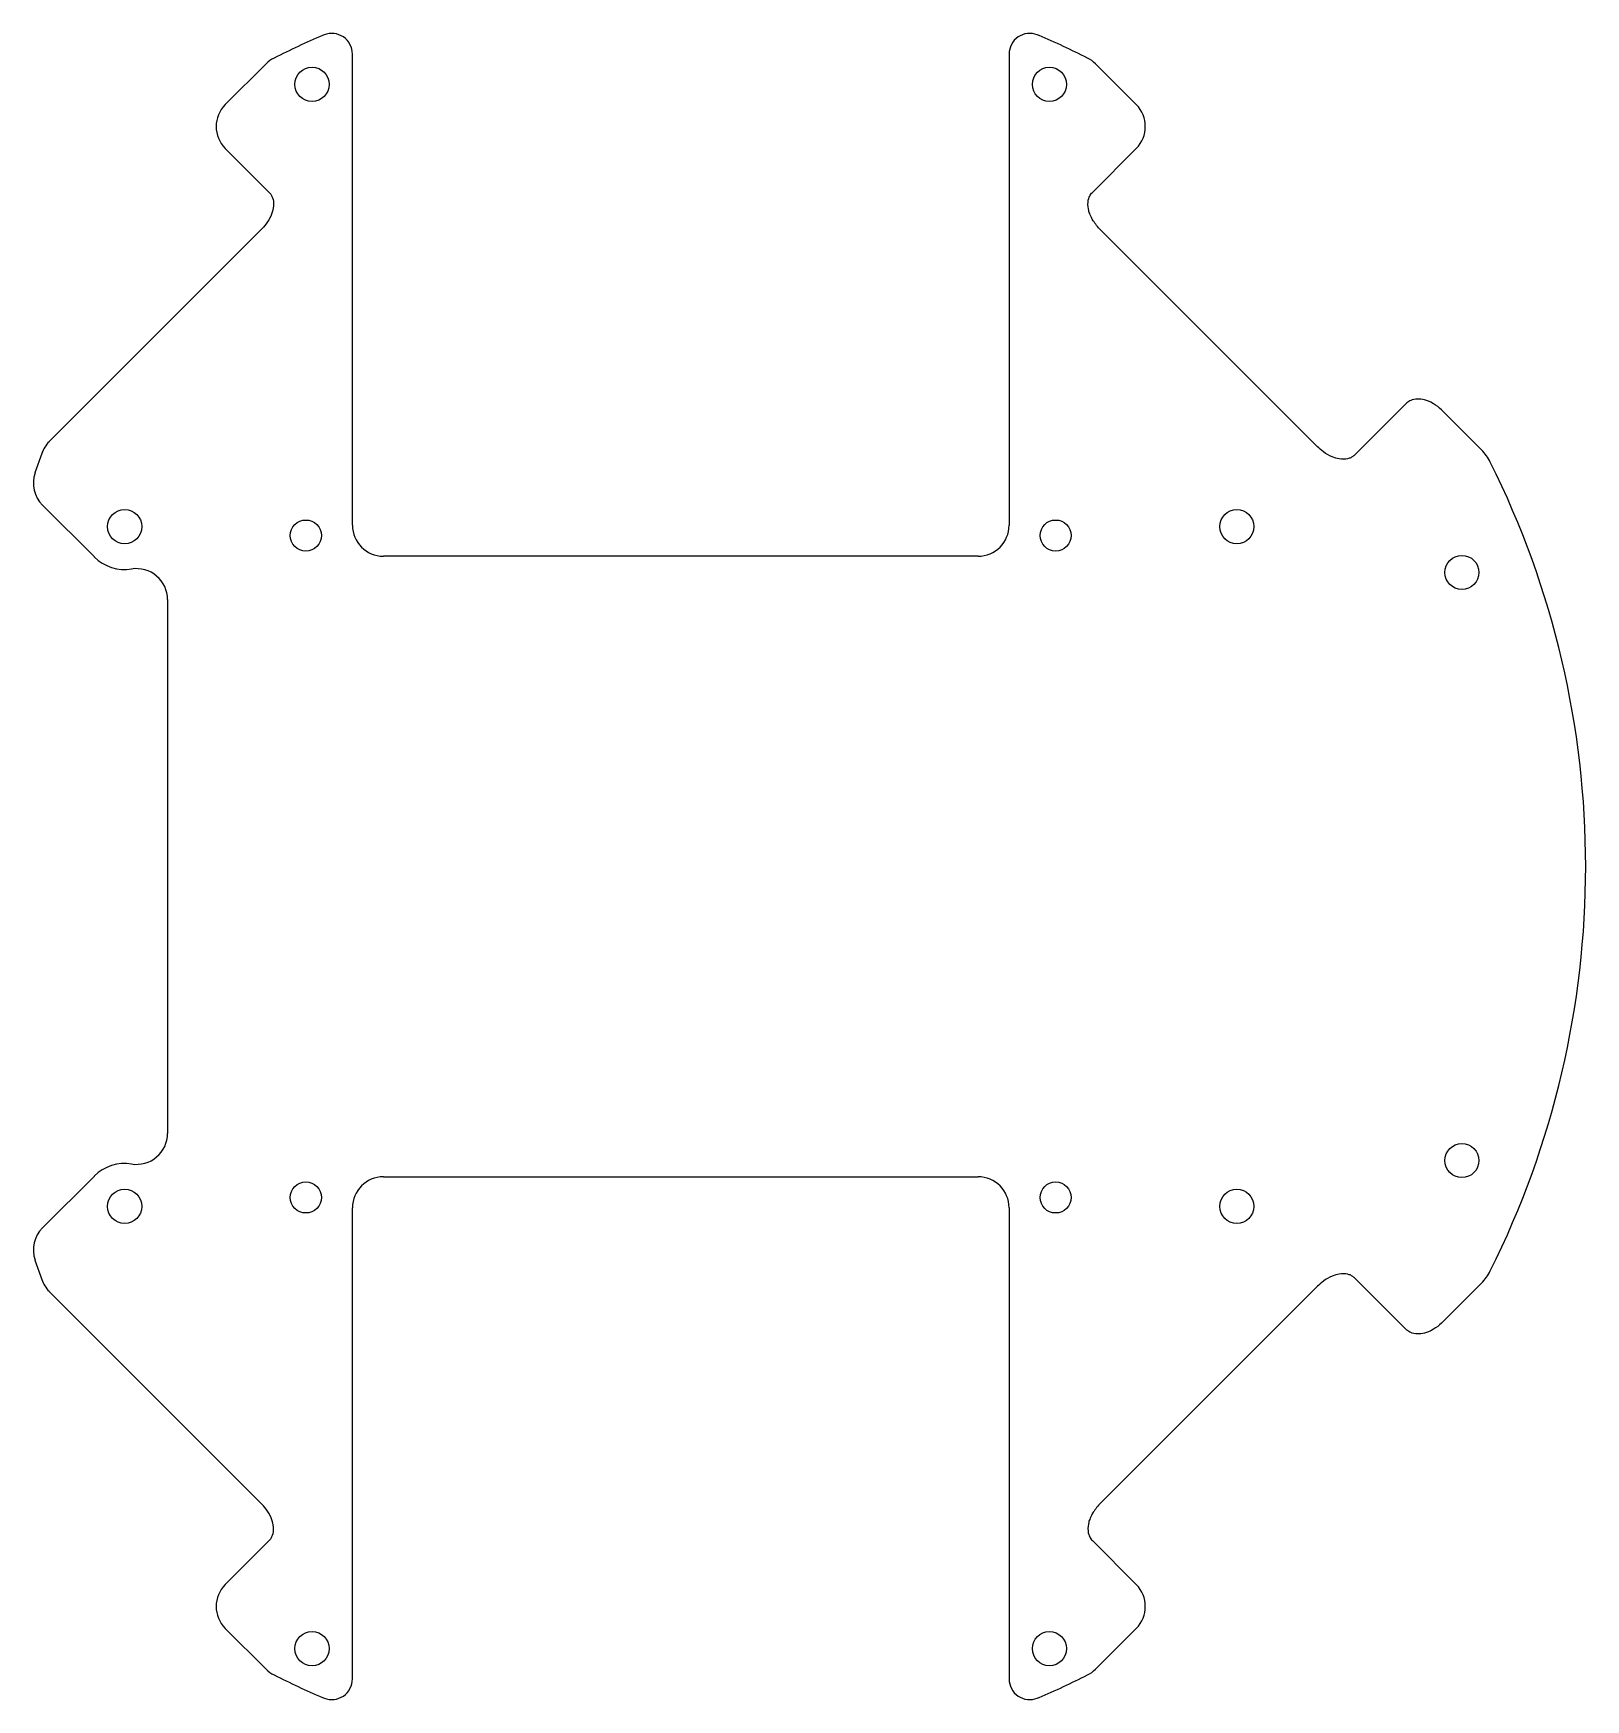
# Model space of a CAD drawing. Header units: millimetres. Extents: x -63 to 88, y -81 to 81.
import ezdxf

# ---------------------------------------------------------------- set-up
doc = ezdxf.new("R2010")
doc.units = ezdxf.units.MM
doc.layers.get('0').update_dxf_attribs({"linetype": 'CONTINUOUS'})

msp = doc.modelspace()

# ---------------------------------------------------------------- linework, layer by layer
for p, q in [((-40.1, 77.61), (-44.04, 73.66)), ((-31.75, 33), (-31.75, 78.55)), ((31.75, 78.55), (31.75, 33)), ((44.04, 73.66), (40.1, 77.61)), ((-44.04, 69.42), (-39.8, 65.18)), ((39.8, 65.18), (44.04, 69.42)), ((-40.59, 61.56), (-61.07, 41.08)), ((61.56, 40.59), (40.59, 61.56)), ((70.13, 44.75), (65.18, 39.8)), ((77.43, 40.27), (73.55, 44.16)), ((-61.79, 39.93), (-62.44, 38.05)), ((-61.72, 34.95), (-56.7, 29.93)), ((28.75, 30), (-28.75, 30)), ((-49.62, 25.8), (-49.62, -25.8)), ((-56.7, -29.93), (-61.72, -34.95)), ((-28.75, -30), (28.75, -30)), ((-31.75, -78.55), (-31.75, -33)), ((31.75, -33), (31.75, -78.55)), ((-62.44, -38.05), (-61.79, -39.93)), ((65.18, -39.8), (70.13, -44.75)), ((73.55, -44.16), (77.43, -40.27)), ((-61.07, -41.08), (-40.59, -61.56)), ((40.59, -61.56), (61.56, -40.59)), ((-39.8, -65.18), (-44.04, -69.42)), ((44.04, -69.42), (39.8, -65.18)), ((-44.04, -73.66), (-40.1, -77.61)), ((40.1, -77.61), (44.04, -73.66))]:
    msp.add_line(p, q)
for centre, radius in [((-35.65, 75.62), 1.65), ((35.65, 75.62), 1.65), ((-53.77, 32.86), 1.65), ((53.77, 32.86), 1.65), ((-36.25, 32), 1.5), ((36.25, 32), 1.5), ((75.53, 28.43), 1.65), ((75.53, -28.43), 1.65), ((-36.25, -32), 1.5), ((36.25, -32), 1.5), ((-53.77, -32.86), 1.65), ((53.77, -32.86), 1.65), ((-35.65, -75.62), 1.65), ((35.65, -75.62), 1.65)]:
    msp.add_circle(centre, radius)
for centre, radius, start, end in [((33.75, 78.55), 2, 68.7834, 180), ((0, 0), 87.5, 113.3241, 116.7079), ((-32.66, 75.76), 5, 111.2166, 113.3241), ((-33.75, 78.55), 2, 0, 111.2166), ((32.66, 75.76), 5, 66.6759, 68.7834), ((0, 0), 87.5, 63.2921, 66.6759), ((-37.98, 75.48), 3, 116.7079, 135), ((37.98, 75.48), 3, 45, 63.2921), ((-41.92, 71.54), 3, 135, 225), ((41.92, 71.54), 3, -45, 45), ((-58.95, 38.95), 3, 135, 161.0104), ((74.25, 37.09), 4.5, 26.5419, 45), ((0, 0), 87.5, -26.5419, 26.5419), ((-59.6, 37.07), 3, 161.0104, 225), ((-28.75, 33), 3, 180, 270), ((28.75, 33), 3, 270, 360), ((-53.77, 32.86), 4.15, 225, 279.2556), ((-52.62, 25.8), 3, 0, 99.2556), ((-52.62, -25.8), 3, -99.2556, 0), ((-53.77, -32.86), 4.15, 80.7444, 135), ((-28.75, -33), 3, 90, 180), ((28.75, -33), 3, 0, 90), ((-59.6, -37.07), 3, 135, 198.9896), ((-58.95, -38.95), 3, 198.9896, 225), ((74.25, -37.09), 4.5, 315, 333.4581), ((-41.92, -71.54), 3, 135, 225), ((41.92, -71.54), 3, -45, 45), ((-37.98, -75.48), 3, 225, 243.2921), ((0, 0), 87.5, 243.2921, 246.6759), ((-33.75, -78.55), 2, -111.2166, 0), ((33.75, -78.55), 2, 180, 291.2166), ((0, 0), 87.5, 293.3241, 296.7079), ((37.98, -75.48), 3, 296.7079, 315), ((-32.66, -75.76), 5, 246.6759, 248.7834), ((32.66, -75.76), 5, 291.2166, 293.3241)]:
    msp.add_arc(centre, radius, start, end)
for points, knots in [([(-39.8, 65.18), (-39.73, 65.1), (-39.66, 65.02), (-39.55, 64.84), (-39.5, 64.74), (-39.39, 64.43), (-39.37, 64.21), (-39.37, 63.91), (-39.38, 63.52), (-39.86, 62.35), (-40.28, 61.87), (-40.59, 61.56)], [-0.6723621, -0.6723621, -0.6723621, -0.6723621, -0.5682568, -0.5682568, -0.4628794, -0.4628794, -0.2417963, -0.2417963, -0.1302032, -0.1302032, 0, 0, 0, 0]), ([(40.59, 61.56), (40.33, 61.82), (40.08, 62.13), (39.62, 62.86), (39.51, 63.19), (39.4, 63.61), (39.35, 63.89), (39.41, 64.51), (39.48, 64.69), (39.61, 64.95), (39.7, 65.08), (39.8, 65.18)], [-0.2657588, -0.2657588, -0.2657588, -0.2657588, -0.2119481, -0.2119481, -0.1360752, -0.1360752, -0.0830598, -0.0830598, -0.041406, -0.041406, 0, 0, 0, 0]), ([(73.55, 44.16), (73.34, 44.37), (73.06, 44.58), (72.45, 44.95), (72.16, 45.04), (71.74, 45.15), (71.44, 45.21), (70.81, 45.15), (70.63, 45.08), (70.35, 44.94), (70.22, 44.85), (70.13, 44.75)], [-0.3128227, -0.3128227, -0.3128227, -0.3128227, -0.238676, -0.238676, -0.1466483, -0.1466483, -0.0859768, -0.0859768, -0.0413612, -0.0413612, 0, 0, 0, 0]), ([(65.18, 39.8), (65.1, 39.73), (65.02, 39.66), (64.84, 39.55), (64.74, 39.5), (64.43, 39.39), (64.21, 39.37), (63.91, 39.37), (63.52, 39.38), (62.35, 39.86), (61.87, 40.28), (61.56, 40.59)], [-0.6723621, -0.6723621, -0.6723621, -0.6723621, -0.5682568, -0.5682568, -0.4628794, -0.4628794, -0.2417963, -0.2417963, -0.1302032, -0.1302032, 0, 0, 0, 0]), ([(65.18, -39.8), (65.1, -39.73), (65.02, -39.66), (64.84, -39.55), (64.74, -39.5), (64.43, -39.39), (64.21, -39.37), (63.91, -39.37), (63.52, -39.38), (62.35, -39.86), (61.87, -40.28), (61.56, -40.59)], [-0.6723621, -0.6723621, -0.6723621, -0.6723621, -0.5682568, -0.5682568, -0.4628794, -0.4628794, -0.2417963, -0.2417963, -0.1302032, -0.1302032, 0, 0, 0, 0]), ([(73.55, -44.16), (73.34, -44.37), (73.06, -44.58), (72.45, -44.95), (72.16, -45.04), (71.74, -45.15), (71.44, -45.21), (70.81, -45.15), (70.63, -45.08), (70.35, -44.94), (70.22, -44.85), (70.13, -44.75)], [-0.3128227, -0.3128227, -0.3128227, -0.3128227, -0.238676, -0.238676, -0.1466483, -0.1466483, -0.0859768, -0.0859768, -0.0413612, -0.0413612, 0, 0, 0, 0]), ([(-39.8, -65.18), (-39.73, -65.1), (-39.66, -65.02), (-39.55, -64.84), (-39.5, -64.74), (-39.39, -64.43), (-39.37, -64.21), (-39.37, -63.91), (-39.38, -63.52), (-39.86, -62.35), (-40.28, -61.87), (-40.59, -61.56)], [-0.6723621, -0.6723621, -0.6723621, -0.6723621, -0.5682568, -0.5682568, -0.4628794, -0.4628794, -0.2417963, -0.2417963, -0.1302032, -0.1302032, 0, 0, 0, 0]), ([(40.59, -61.56), (40.33, -61.82), (40.08, -62.13), (39.62, -62.86), (39.51, -63.19), (39.4, -63.61), (39.35, -63.89), (39.41, -64.51), (39.48, -64.69), (39.61, -64.95), (39.7, -65.08), (39.8, -65.18)], [-0.2657588, -0.2657588, -0.2657588, -0.2657588, -0.2119481, -0.2119481, -0.1360752, -0.1360752, -0.0830598, -0.0830598, -0.041406, -0.041406, 0, 0, 0, 0])]:
    msp.add_open_spline(points, degree=3, knots=knots)

doc.saveas('drawing.dxf')
